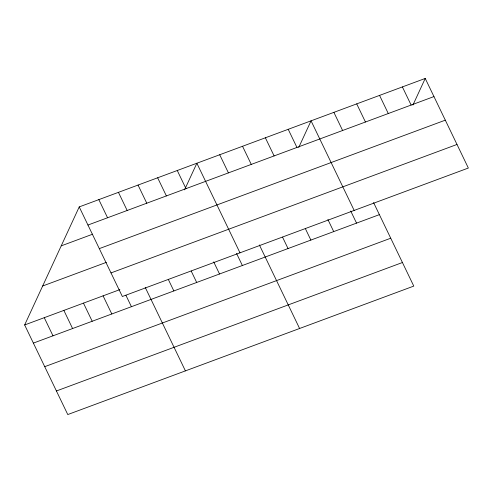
<?xml version="1.0" encoding="UTF-8"?>
<svg xmlns="http://www.w3.org/2000/svg" width="493" height="493" viewBox="0 0 493 493"><rect width="100%" height="100%" fill="white"/><g stroke="black" fill="none" stroke-linecap="round" stroke-linejoin="round"><path stroke-width="0.74" d="M373.565 202.549L413.775 286.094L67.769 414.558L24.65 324.961L79.225 206.906L425.231 78.442L468.35 168.039L122.344 296.496L79.225 206.906M184.561 189.848L196.867 163.226L239.986 252.823M298.74 147.456L311.052 120.834L354.171 210.431M412.924 105.064L425.231 78.442M87.957 225.042L433.957 96.579M61.218 245.865L92.727 234.163M99.303 248.62L445.308 120.163M42.663 286.002L106.383 262.344M110.999 272.919L456.999 144.455M24.65 324.961L119.885 289.607M33.376 343.097L379.382 214.64M44.727 366.681L390.733 238.218M56.418 390.974L402.424 262.516M402.393 86.922L411.125 105.058M379.561 95.402L388.287 113.538M356.722 103.881L365.449 122.017M333.884 112.355L342.617 130.497M350.726 211.022L356.544 223.119M288.214 129.314L296.94 147.45M327.888 219.502L333.712 231.593M265.376 137.793L274.108 155.93M305.377 228.653L310.873 240.073M242.544 146.273L251.27 164.409M282.544 237.133L288.035 248.552M219.705 154.747L228.432 172.883M259.38 244.941L299.59 328.486M236.548 253.414L242.365 265.511M177.264 170.504L185.99 188.64M213.709 261.894L219.527 273.985M157.655 177.788L166.381 195.924M191.198 271.045L196.695 282.464M138.046 185.066L146.778 203.202M168.359 279.525L173.856 290.944M118.443 192.344L127.169 210.48M145.201 287.333L185.411 370.878M98.834 199.622L107.56 217.758M125.918 295.282L131.415 306.701M103.08 295.843L111.806 313.979M83.471 303.121L92.197 321.257M63.862 310.405L72.594 328.541M44.259 317.683L52.985 335.819"/></g></svg>
